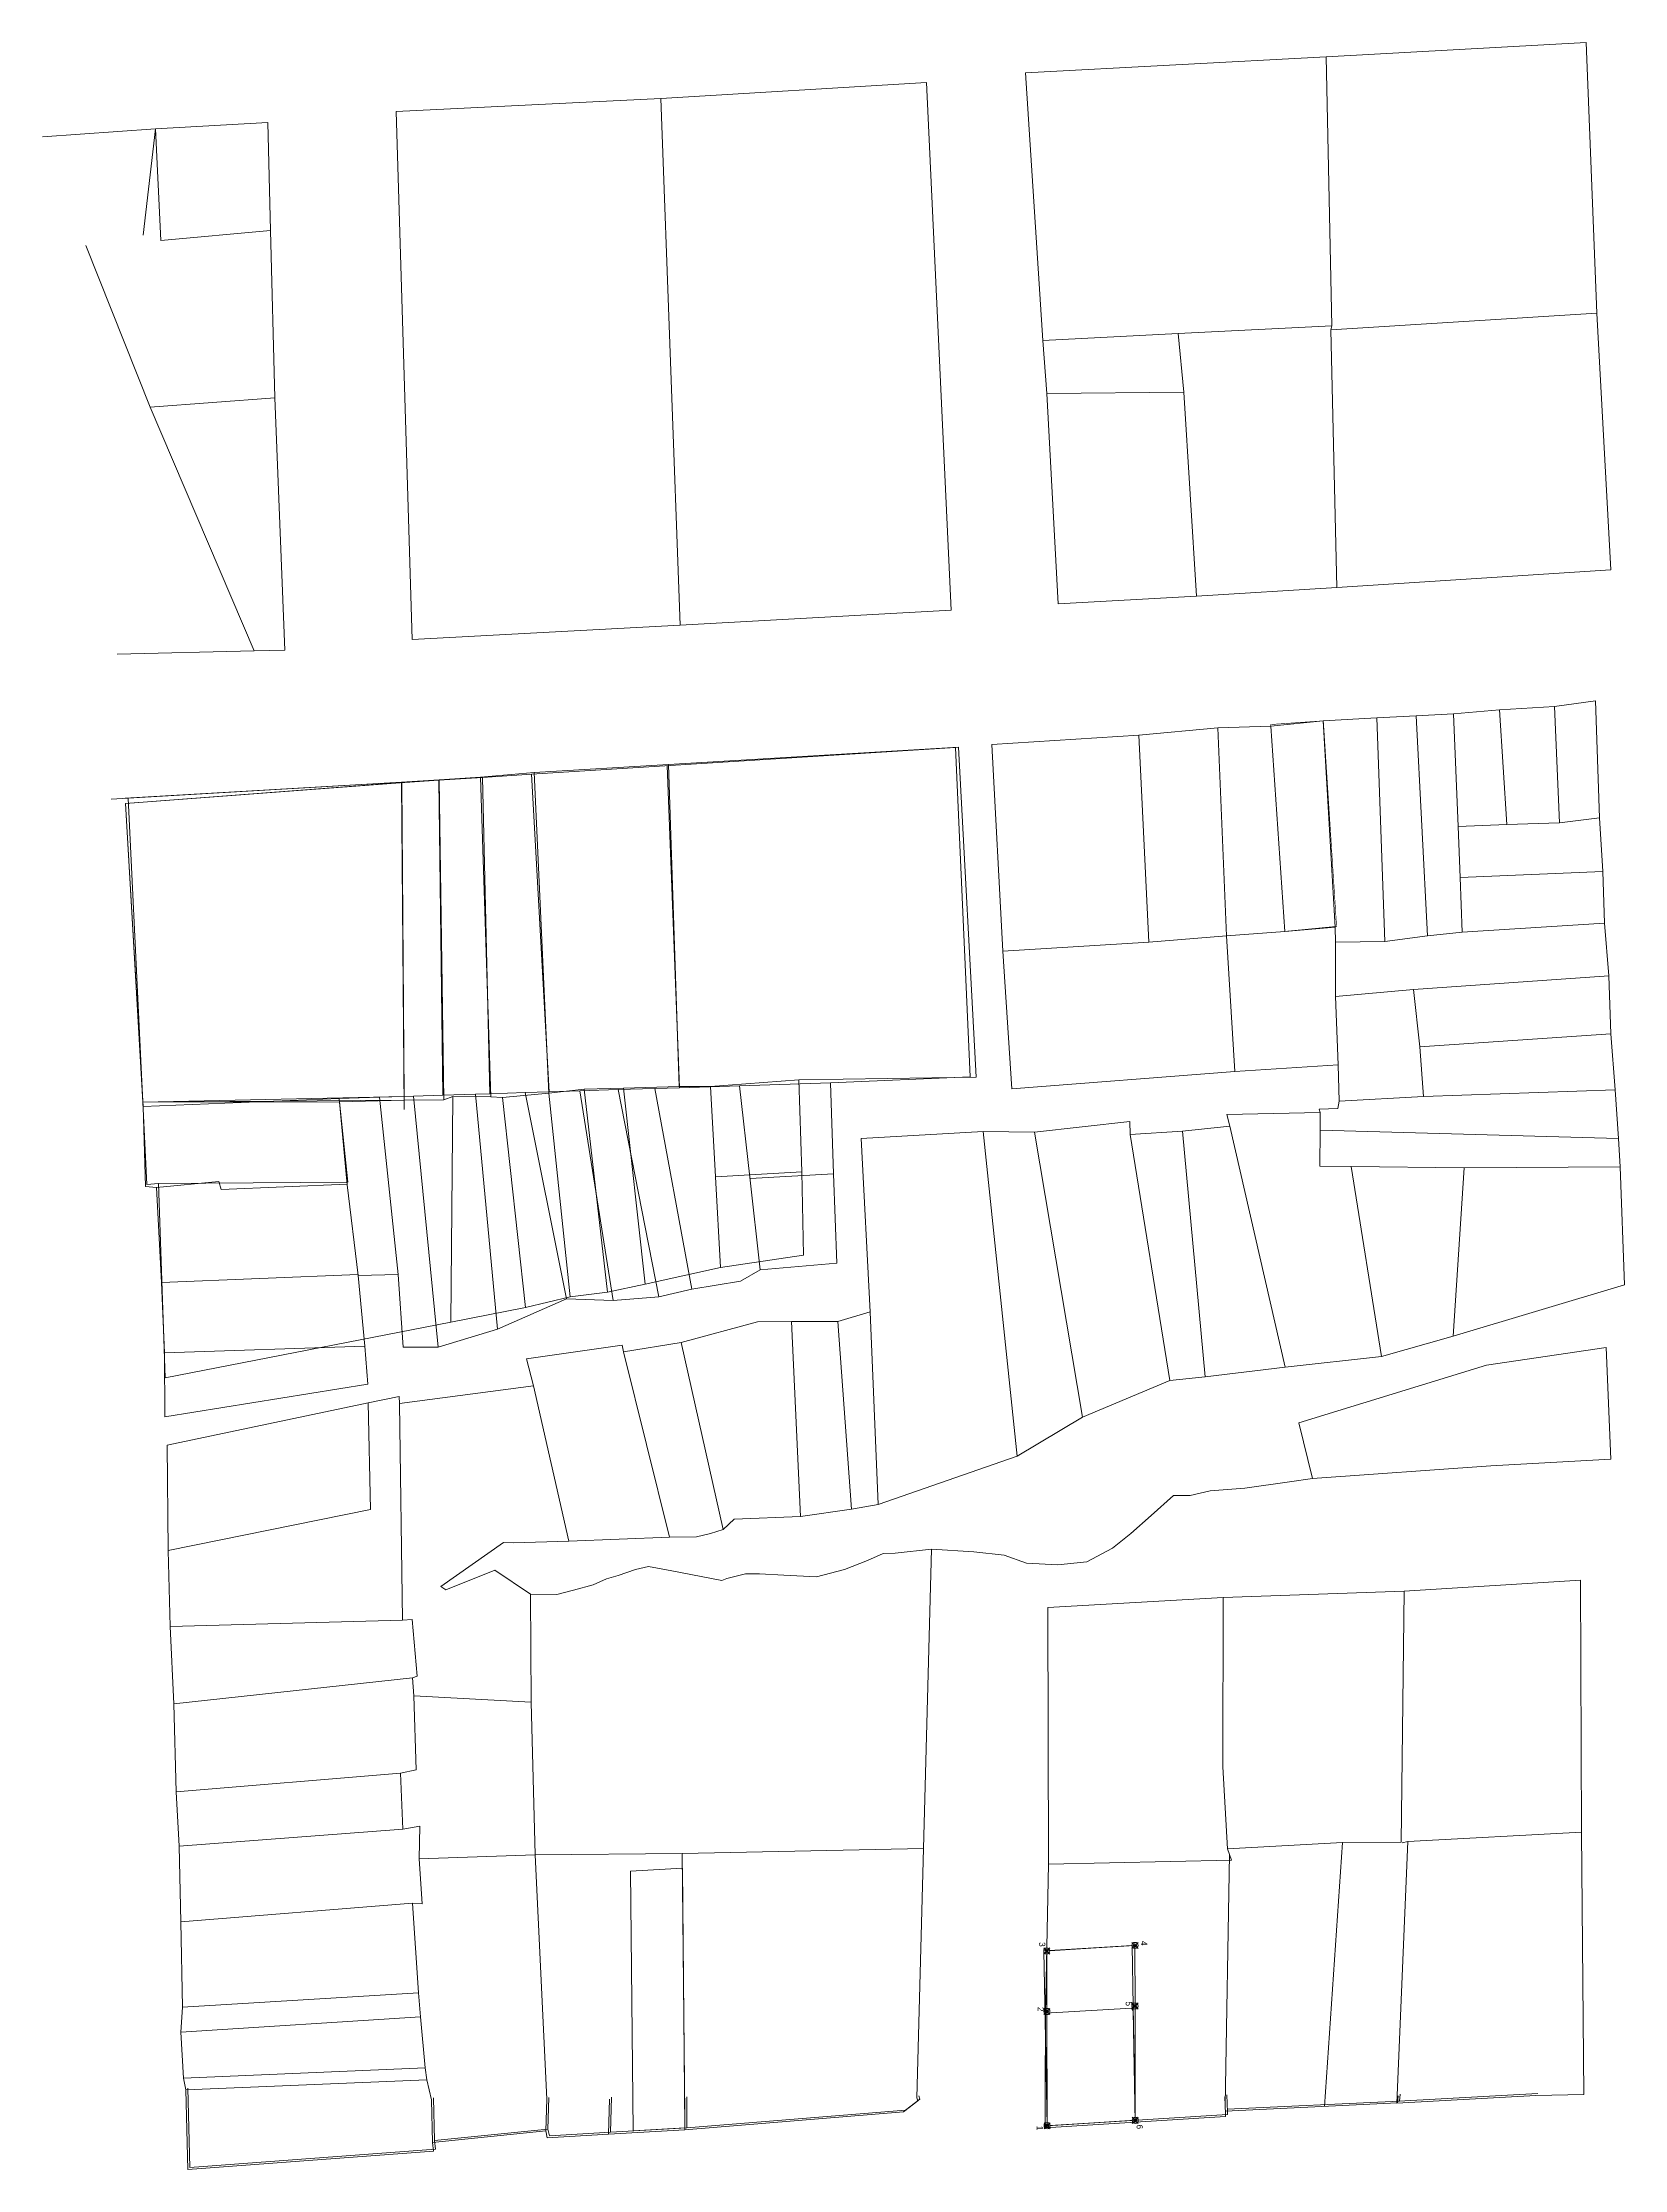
# Model space of a CAD drawing. Header units: millimetres. Extents: x 612967 to 613661, y 1319199 to 1319873.
# Drawn here: x 612967 to 613222.7, y 1319502.9 to 1319846.8 of the extents above; entities that cross this region are included whole.
import ezdxf
from ezdxf.enums import TextEntityAlignment as Align

# ---------------------------------------------------------------- set-up
doc = ezdxf.new("R2010")
doc.units = ezdxf.units.MM
doc.header["$PDMODE"] = 35
doc.header["$PDSIZE"] = 0.5
doc.styles.get("Standard").update_dxf_attribs({"font": 'TCCM____.TTF'})

msp = doc.modelspace()

# ---------------------------------------------------------------- linework, layer by layer
at = {"color": 1, "lineweight": 0}
for p, q in [((613174.479, 1319844.469), (613175.403, 1319800.967)), ((613174.479, 1319844.469), (613175.403, 1319800.967)), ((613066.956, 1319837.736), (613070.075, 1319752.564)), ((612966.96, 1319831.516), (612985.22, 1319832.851)), ((612966.96, 1319831.516), (612985.22, 1319832.851)), ((612985.22, 1319832.851), (612983.239, 1319815.652)), ((612985.22, 1319832.851), (612983.239, 1319815.652)), ((612986.088, 1319814.789), (612985.22, 1319832.851)), ((612986.088, 1319814.789), (612985.22, 1319832.851)), ((613003.839, 1319816.377), (612986.088, 1319814.789)), ((613003.839, 1319816.377), (612986.088, 1319814.789)), ((613004.505, 1319789.36), (613003.839, 1319816.377)), ((613004.505, 1319789.36), (613003.839, 1319816.377)), ((612973.983, 1319813.967), (612984.364, 1319787.821)), ((612973.983, 1319813.967), (612984.364, 1319787.821)), ((613175.251, 1319800.356), (613218.28, 1319803.029)), ((613175.251, 1319800.356), (613218.28, 1319803.029)), ((613128.711, 1319798.597), (613150.582, 1319799.73)), ((613128.711, 1319798.597), (613150.582, 1319799.73)), ((613129.323, 1319790.049), (613128.711, 1319798.597)), ((613129.323, 1319790.049), (613128.711, 1319798.597)), ((613175.403, 1319800.967), (613150.582, 1319799.73)), ((613175.403, 1319800.967), (613150.582, 1319799.73)), ((613150.582, 1319799.73), (613151.499, 1319790.267)), ((613150.582, 1319799.73), (613151.499, 1319790.267)), ((613175.251, 1319800.356), (613175.403, 1319800.967)), ((613175.251, 1319800.356), (613175.403, 1319800.967)), ((613176.225, 1319758.685), (613175.251, 1319800.356)), ((613176.225, 1319758.685), (613175.251, 1319800.356)), ((612984.364, 1319787.821), (613004.505, 1319789.36)), ((612984.364, 1319787.821), (613004.505, 1319789.36)), ((612984.364, 1319787.821), (613001.156, 1319748.45)), ((612984.364, 1319787.821), (613001.156, 1319748.45)), ((613151.499, 1319790.267), (613129.323, 1319790.049)), ((613151.499, 1319790.267), (613129.323, 1319790.049)), ((613151.499, 1319790.267), (613153.54, 1319757.246)), ((613151.499, 1319790.267), (613153.54, 1319757.246)), ((613153.54, 1319757.246), (613176.225, 1319758.685)), ((613153.54, 1319757.246), (613176.225, 1319758.685)), ((613001.156, 1319748.45), (612979.022, 1319747.876)), ((613001.156, 1319748.45), (612979.022, 1319747.876)), ((613202.525, 1319738.909), (613211.426, 1319739.424)), ((613202.525, 1319738.909), (613211.426, 1319739.424)), ((613211.426, 1319739.424), (613212.244, 1319720.598)), ((613211.426, 1319739.424), (613212.244, 1319720.598)), ((613157.003, 1319735.98), (613144.237, 1319734.802)), ((613157.003, 1319735.98), (613144.237, 1319734.802)), ((613157.003, 1319735.98), (613165.548, 1319736.24)), ((613157.003, 1319735.98), (613165.548, 1319736.24)), ((613158.383, 1319702.349), (613157.003, 1319735.98)), ((613158.383, 1319702.349), (613157.003, 1319735.98)), ((613165.548, 1319736.24), (613174.042, 1319737.11)), ((613165.548, 1319736.24), (613174.042, 1319737.11)), ((613167.844, 1319703.067), (613165.548, 1319736.24)), ((613167.844, 1319703.067), (613165.548, 1319736.24)), ((613182.689, 1319737.574), (613174.042, 1319737.11)), ((613182.689, 1319737.574), (613174.042, 1319737.11)), ((613174.042, 1319737.11), (613175.982, 1319703.734)), ((613174.042, 1319737.11), (613175.982, 1319703.734)), ((613182.689, 1319737.574), (613189.047, 1319737.934)), ((613182.689, 1319737.574), (613189.047, 1319737.934)), ((613184.018, 1319701.449), (613182.689, 1319737.574)), ((613184.018, 1319701.449), (613182.689, 1319737.574)), ((613189.047, 1319737.934), (613195.099, 1319738.243)), ((613189.047, 1319737.934), (613195.099, 1319738.243)), ((613189.047, 1319737.934), (613190.885, 1319702.37)), ((613189.047, 1319737.934), (613190.885, 1319702.37)), ((613202.525, 1319738.909), (613195.099, 1319738.243)), ((613202.525, 1319738.909), (613195.099, 1319738.243)), ((613195.099, 1319738.243), (613195.866, 1319720.028)), ((613195.099, 1319738.243), (613195.866, 1319720.028)), ((613203.699, 1319720.339), (613202.525, 1319738.909)), ((613203.699, 1319720.339), (613202.525, 1319738.909)), ((613144.237, 1319734.802), (613145.82, 1319701.324)), ((613144.237, 1319734.802), (613145.82, 1319701.324)), ((613046.009, 1319728.468), (613067.572, 1319729.852)), ((613046.428, 1319728.787), (613068.147, 1319730.073)), ((613067.942, 1319729.875), (613069.929, 1319677.799)), ((613069.886, 1319677.972), (613068.147, 1319730.073)), ((613024.766, 1319727.108), (613031.011, 1319727.507)), ((613031.068, 1319727.557), (613025.015, 1319727.197)), ((613025.015, 1319727.197), (613025.432, 1319675.757)), ((613025.436, 1319676.392), (613025.036, 1319727.123)), ((613031.011, 1319727.507), (613038.081, 1319727.96)), ((613031.011, 1319727.507), (613031.688, 1319676.59)), ((613037.782, 1319728.019), (613031.068, 1319727.557)), ((613031.068, 1319727.557), (613031.841, 1319675.862)), ((613037.782, 1319728.019), (613046.428, 1319728.787)), ((613039.419, 1319676.325), (613037.782, 1319728.019)), ((613038.081, 1319727.96), (613046.009, 1319728.468)), ((613038.081, 1319727.96), (613039.267, 1319676.83)), ((613046.009, 1319728.468), (613048.887, 1319677.134)), ((613046.428, 1319728.787), (613048.829, 1319676.942)), ((613195.866, 1319720.028), (613203.699, 1319720.339)), ((613195.866, 1319720.028), (613203.699, 1319720.339)), ((613195.866, 1319720.028), (613196.173, 1319711.786)), ((613195.866, 1319720.028), (613196.173, 1319711.786)), ((613212.244, 1319720.598), (613203.699, 1319720.339)), ((613212.244, 1319720.598), (613203.699, 1319720.339)), ((613212.244, 1319720.598), (613218.703, 1319721.417)), ((613212.244, 1319720.598), (613218.703, 1319721.417)), ((613219.213, 1319712.767), (613218.703, 1319721.417)), ((613219.213, 1319712.767), (613218.703, 1319721.417)), ((613196.173, 1319711.786), (613219.213, 1319712.767)), ((613196.173, 1319711.786), (613219.213, 1319712.767)), ((613219.213, 1319712.767), (613219.52, 1319704.423)), ((613219.213, 1319712.767), (613219.52, 1319704.423)), ((613196.48, 1319702.933), (613196.173, 1319711.786)), ((613196.48, 1319702.933), (613196.173, 1319711.786)), ((613145.82, 1319701.324), (613158.383, 1319702.349)), ((613145.82, 1319701.324), (613158.383, 1319702.349)), ((613158.383, 1319702.349), (613167.844, 1319703.067)), ((613158.383, 1319702.349), (613167.844, 1319703.067)), ((613159.761, 1319680.42), (613158.383, 1319702.349)), ((613159.761, 1319680.42), (613158.383, 1319702.349)), ((613175.982, 1319703.734), (613167.844, 1319703.067)), ((613175.982, 1319703.734), (613167.844, 1319703.067)), ((613175.982, 1319703.734), (613176.033, 1319701.343)), ((613175.982, 1319703.734), (613176.033, 1319701.343)), ((613190.885, 1319702.37), (613184.018, 1319701.449)), ((613190.885, 1319702.37), (613184.018, 1319701.449)), ((613196.48, 1319702.933), (613190.885, 1319702.37)), ((613196.48, 1319702.933), (613190.885, 1319702.37)), ((613219.52, 1319704.423), (613196.48, 1319702.933)), ((613219.52, 1319704.423), (613196.48, 1319702.933)), ((613219.52, 1319704.423), (613220.234, 1319695.875)), ((613219.52, 1319704.423), (613220.234, 1319695.875)), ((613145.82, 1319701.324), (613122.22, 1319699.884)), ((613145.82, 1319701.324), (613122.22, 1319699.884)), ((613122.22, 1319699.884), (613123.699, 1319677.599)), ((613122.22, 1319699.884), (613123.699, 1319677.599)), ((613176.033, 1319701.343), (613184.018, 1319701.449)), ((613176.033, 1319701.343), (613184.018, 1319701.449)), ((613176.035, 1319692.54), (613176.033, 1319701.343)), ((613176.035, 1319692.54), (613176.033, 1319701.343)), ((613220.234, 1319695.875), (613188.648, 1319693.668)), ((613220.234, 1319695.875), (613188.648, 1319693.668)), ((613220.234, 1319695.875), (613220.541, 1319686.514)), ((613220.234, 1319695.875), (613220.541, 1319686.514)), ((613188.648, 1319693.668), (613176.035, 1319692.54)), ((613188.648, 1319693.668), (613176.035, 1319692.54)), ((613176.035, 1319692.54), (613176.444, 1319681.499)), ((613176.035, 1319692.54), (613176.444, 1319681.499)), ((613188.648, 1319693.668), (613189.667, 1319684.408)), ((613188.648, 1319693.668), (613189.667, 1319684.408)), ((613189.667, 1319684.408), (613220.541, 1319686.514)), ((613189.667, 1319684.408), (613220.541, 1319686.514)), ((613190.229, 1319676.369), (613189.667, 1319684.408)), ((613190.229, 1319676.369), (613189.667, 1319684.408)), ((613220.541, 1319686.514), (613221.255, 1319677.457)), ((613220.541, 1319686.514), (613221.255, 1319677.457)), ((613176.444, 1319681.499), (613159.761, 1319680.42)), ((613176.444, 1319681.499), (613159.761, 1319680.42)), ((613176.597, 1319675.648), (613176.444, 1319681.499)), ((613176.597, 1319675.648), (613176.444, 1319681.499)), ((613048.829, 1319676.942), (613054.526, 1319677.556)), ((613053.813, 1319677.29), (613060.018, 1319677.486)), ((613054.526, 1319677.556), (613060.883, 1319677.712)), ((613058.296, 1319644.74), (613054.526, 1319677.556)), ((613060.018, 1319677.486), (613065.976, 1319677.674)), ((613066.614, 1319643.977), (613060.018, 1319677.486)), ((613060.883, 1319677.712), (613069.886, 1319677.972)), ((613064.399, 1319646.016), (613060.883, 1319677.712)), ((613065.976, 1319677.674), (613069.929, 1319677.799)), ((613071.952, 1319645.204), (613065.976, 1319677.674)), ((613074.972, 1319677.976), (613069.886, 1319677.972)), ((613069.929, 1319677.799), (613079.65, 1319678.107)), ((613074.972, 1319677.976), (613089.265, 1319679.053)), ((613075.789, 1319663.373), (613074.972, 1319677.976)), ((613079.65, 1319678.107), (613094.35, 1319678.57)), ((613081.345, 1319663.336), (613079.65, 1319678.107)), ((613089.265, 1319679.053), (613089.725, 1319664.196)), ((613094.868, 1319663.859), (613094.35, 1319678.57)), ((613123.699, 1319677.599), (613159.761, 1319680.42)), ((613123.699, 1319677.599), (613159.761, 1319680.42)), ((612983.165, 1319675.476), (613014.954, 1319675.496)), ((612983.829, 1319662.145), (612983.165, 1319675.476)), ((612983.214, 1319674.786), (613014.914, 1319676.06)), ((612983.214, 1319674.786), (612983.63, 1319661.806)), ((613014.914, 1319676.06), (613021.417, 1319676.265)), ((613016.219, 1319662.096), (613014.914, 1319676.06)), ((613025.432, 1319675.757), (613014.954, 1319675.496)), ((613014.954, 1319675.496), (613016.33, 1319662.522)), ((613021.417, 1319676.265), (613025.436, 1319676.392)), ((613021.417, 1319676.265), (613024.465, 1319647.597)), ((613025.432, 1319675.757), (613031.841, 1319675.862)), ((613025.436, 1319676.392), (613026.964, 1319676.441)), ((613026.964, 1319676.441), (613031.688, 1319676.59)), ((613030.93, 1319635.845), (613026.964, 1319676.441)), ((613031.688, 1319676.59), (613036.944, 1319676.756)), ((613031.841, 1319675.862), (613033.316, 1319676.372)), ((613032.967, 1319639.89), (613033.316, 1319676.372)), ((613033.316, 1319676.372), (613039.419, 1319676.325)), ((613036.944, 1319676.756), (613039.267, 1319676.83)), ((613040.536, 1319638.757), (613036.944, 1319676.756)), ((613039.267, 1319676.83), (613045.019, 1319677.012)), ((613041.352, 1319676.225), (613039.419, 1319676.325)), ((613041.352, 1319676.225), (613048.829, 1319676.942)), ((613045.072, 1319642.239), (613041.352, 1319676.225)), ((613045.019, 1319677.012), (613048.887, 1319677.134)), ((613051.667, 1319643.656), (613045.019, 1319677.012)), ((613052.294, 1319643.973), (613048.829, 1319676.942)), ((613048.887, 1319677.134), (613053.813, 1319677.29)), ((613059.243, 1319643.409), (613053.813, 1319677.29)), ((613176.394, 1319674.427), (613173.393, 1319674.323)), ((613176.394, 1319674.427), (613173.393, 1319674.323)), ((613173.393, 1319674.323), (613173.546, 1319673.815)), ((613173.393, 1319674.323), (613173.546, 1319673.815)), ((613176.597, 1319675.648), (613176.394, 1319674.427)), ((613176.597, 1319675.648), (613176.394, 1319674.427)), ((613190.229, 1319676.369), (613176.597, 1319675.648)), ((613190.229, 1319676.369), (613176.597, 1319675.648)), ((613221.255, 1319677.457), (613190.229, 1319676.369)), ((613221.255, 1319677.457), (613190.229, 1319676.369)), ((613221.765, 1319669.571), (613221.255, 1319677.457)), ((613221.765, 1319669.571), (613221.255, 1319677.457)), ((613099.338, 1319669.596), (613119.072, 1319670.728)), ((613099.338, 1319669.596), (613119.072, 1319670.728)), ((613119.072, 1319670.728), (613124.525, 1319618.222)), ((613119.072, 1319670.728), (613127.363, 1319670.631)), ((613119.072, 1319670.728), (613127.363, 1319670.631)), ((613119.072, 1319670.728), (613124.525, 1319618.222)), ((613127.363, 1319670.631), (613142.774, 1319672.32)), ((613127.363, 1319670.631), (613142.774, 1319672.32)), ((613127.363, 1319670.631), (613135.103, 1319624.538)), ((613127.363, 1319670.631), (613135.103, 1319624.538)), ((613142.774, 1319672.32), (613142.825, 1319670.234)), ((613142.774, 1319672.32), (613142.825, 1319670.234)), ((613142.825, 1319670.234), (613151.269, 1319670.748)), ((613142.825, 1319670.234), (613151.269, 1319670.748)), ((613158.949, 1319671.567), (613151.269, 1319670.748)), ((613158.949, 1319671.567), (613151.269, 1319670.748)), ((613151.269, 1319670.748), (613154.938, 1319631.063)), ((613151.269, 1319670.748), (613154.938, 1319631.063)), ((613158.44, 1319673.449), (613173.546, 1319673.815)), ((613158.44, 1319673.449), (613173.546, 1319673.815)), ((613158.949, 1319671.567), (613158.44, 1319673.449)), ((613158.949, 1319671.567), (613158.44, 1319673.449)), ((613167.857, 1319632.598), (613158.949, 1319671.567)), ((613167.857, 1319632.598), (613158.949, 1319671.567)), ((613173.547, 1319670.914), (613173.497, 1319665.114)), ((613173.547, 1319670.914), (613173.497, 1319665.114)), ((613173.546, 1319673.815), (613173.547, 1319670.914)), ((613173.546, 1319673.815), (613173.547, 1319670.914)), ((613173.547, 1319670.914), (613221.765, 1319669.571)), ((613173.547, 1319670.914), (613221.765, 1319669.571)), ((613100.767, 1319641.561), (613099.338, 1319669.596)), ((613100.767, 1319641.561), (613099.338, 1319669.596)), ((613149.242, 1319630.449), (613142.825, 1319670.234)), ((613149.242, 1319630.449), (613142.825, 1319670.234)), ((613221.765, 1319669.571), (613222.02, 1319664.992)), ((613221.765, 1319669.571), (613222.02, 1319664.992)), ((613089.725, 1319664.196), (613075.789, 1319663.373)), ((613081.369, 1319663.113), (613094.868, 1319663.859)), ((613173.497, 1319665.114), (613178.532, 1319665.066)), ((613173.497, 1319665.114), (613178.532, 1319665.066)), ((613183.472, 1319634.338), (613178.532, 1319665.066)), ((613178.532, 1319665.066), (613196.843, 1319664.823)), ((613178.532, 1319665.066), (613196.843, 1319664.823)), ((613183.472, 1319634.338), (613178.532, 1319665.066)), ((613196.843, 1319664.823), (613195.017, 1319637.652)), ((613196.843, 1319664.823), (613195.017, 1319637.652)), ((613222.02, 1319664.992), (613196.843, 1319664.823)), ((613222.02, 1319664.992), (613196.843, 1319664.823)), ((612983.63, 1319661.806), (612985.409, 1319661.656)), ((612985.711, 1319662.299), (612983.829, 1319662.145)), ((612985.409, 1319661.656), (612995.475, 1319662.633)), ((612985.409, 1319661.656), (612986.183, 1319646.284)), ((613016.33, 1319662.522), (612985.711, 1319662.299)), ((612995.475, 1319662.633), (612995.832, 1319661.361)), ((612995.832, 1319661.361), (613016.21, 1319662.192)), ((613018.008, 1319647.437), (613016.219, 1319662.096)), ((613075.789, 1319663.373), (613076.555, 1319648.72)), ((613082.982, 1319648.372), (613081.345, 1319663.336)), ((612986.183, 1319646.281), (613017.99, 1319647.588)), ((613018.008, 1319647.437), (613024.465, 1319647.597)), ((613019.083, 1319636.036), (613018.008, 1319647.437)), ((613024.465, 1319647.597), (613025.286, 1319635.839)), ((613076.555, 1319648.72), (613064.399, 1319646.016)), ((613071.952, 1319645.204), (613079.831, 1319646.536)), ((613079.831, 1319646.536), (613082.982, 1319648.372)), ((612986.183, 1319646.284), (612986.699, 1319634.933)), ((613040.536, 1319638.757), (613051.667, 1319643.656)), ((613052.294, 1319643.973), (613045.072, 1319642.239)), ((613051.667, 1319643.656), (613059.243, 1319643.409)), ((613058.296, 1319644.74), (613052.294, 1319643.973)), ((613064.399, 1319646.016), (613058.296, 1319644.74)), ((613059.243, 1319643.409), (613066.614, 1319643.977)), ((613066.614, 1319643.977), (613071.952, 1319645.204)), ((613045.072, 1319642.239), (613032.967, 1319639.89)), ((613070.199, 1319636.607), (613082.558, 1319639.922)), ((613070.199, 1319636.607), (613082.558, 1319639.922)), ((613082.558, 1319639.922), (613088.052, 1319639.976)), ((613082.558, 1319639.922), (613088.052, 1319639.976)), ((613088.052, 1319639.976), (613095.529, 1319639.981)), ((613088.052, 1319639.976), (613095.529, 1319639.981)), ((613088.052, 1319639.976), (613089.533, 1319608.482)), ((613088.052, 1319639.976), (613089.533, 1319608.482)), ((613095.529, 1319639.981), (613100.767, 1319641.561)), ((613095.529, 1319639.981), (613100.767, 1319641.561)), ((613095.529, 1319639.981), (613097.772, 1319609.657)), ((613095.529, 1319639.981), (613097.772, 1319609.657)), ((613100.767, 1319641.561), (613102.045, 1319610.423)), ((613100.767, 1319641.561), (613102.045, 1319610.423)), ((613030.93, 1319635.845), (613040.536, 1319638.757)), ((613060.892, 1319635.074), (613070.199, 1319636.607)), ((613060.892, 1319635.074), (613070.199, 1319636.607)), ((613070.199, 1319636.607), (613077.021, 1319606.388)), ((613070.199, 1319636.607), (613077.021, 1319606.388)), ((613195.017, 1319637.652), (613183.472, 1319634.338)), ((613195.017, 1319637.652), (613183.472, 1319634.338)), ((612986.699, 1319634.933), (613019.083, 1319636.036)), ((613025.286, 1319635.839), (613030.93, 1319635.845)), ((613045.226, 1319633.945), (613060.688, 1319636.194)), ((613045.226, 1319633.945), (613060.688, 1319636.194)), ((613046.346, 1319629.621), (613045.226, 1319633.945)), ((613046.346, 1319629.621), (613045.226, 1319633.945)), ((613060.688, 1319636.194), (613060.892, 1319635.074)), ((613060.688, 1319636.194), (613060.892, 1319635.074)), ((613068.324, 1319605.11), (613060.892, 1319635.074)), ((613068.324, 1319605.11), (613060.892, 1319635.074)), ((613183.472, 1319634.338), (613167.857, 1319632.598)), ((613183.472, 1319634.338), (613167.857, 1319632.598)), ((613024.679, 1319626.758), (613046.346, 1319629.621)), ((613024.679, 1319626.758), (613046.346, 1319629.621)), ((613046.346, 1319629.621), (613052.048, 1319604.49)), ((613046.346, 1319629.621), (613052.048, 1319604.49)), ((613149.242, 1319630.449), (613135.103, 1319624.538)), ((613149.242, 1319630.449), (613135.103, 1319624.538)), ((613154.938, 1319631.063), (613149.242, 1319630.449)), ((613154.938, 1319631.063), (613149.242, 1319630.449)), ((613154.938, 1319631.063), (613167.857, 1319632.598)), ((613154.938, 1319631.063), (613167.857, 1319632.598)), ((612987.092, 1319620.018), (613019.593, 1319626.857)), ((613019.593, 1319626.857), (613024.628, 1319627.877)), ((613019.593, 1319626.857), (613024.628, 1319627.877)), ((613020.003, 1319609.608), (613019.593, 1319626.857)), ((613020.003, 1319609.608), (613019.593, 1319626.857)), ((613024.628, 1319627.877), (613024.679, 1319626.758)), ((613024.628, 1319627.877), (613024.679, 1319626.758)), ((613025.143, 1319591.702), (613024.679, 1319626.758)), ((613025.143, 1319591.702), (613024.679, 1319626.758)), ((613135.103, 1319624.538), (613124.525, 1319618.222)), ((613135.103, 1319624.538), (613124.525, 1319618.222)), ((612987.092, 1319620.018), (612987.248, 1319602.973)), ((613124.525, 1319618.222), (613102.045, 1319610.423)), ((613124.525, 1319618.222), (613102.045, 1319610.423)), ((613152.501, 1319611.88), (613155.756, 1319612.645)), ((613152.501, 1319611.88), (613155.756, 1319612.645)), ((613155.756, 1319612.645), (613161.351, 1319613.056)), ((613155.756, 1319612.645), (613161.351, 1319613.056)), ((613161.351, 1319613.056), (613168.573, 1319614.078)), ((613161.351, 1319613.056), (613168.573, 1319614.078)), ((613168.573, 1319614.078), (613172.286, 1319614.64)), ((613168.573, 1319614.078), (613172.286, 1319614.64)), ((612987.248, 1319602.973), (613020.003, 1319609.608)), ((612987.248, 1319602.973), (613020.003, 1319609.608)), ((613097.772, 1319609.657), (613089.533, 1319608.482)), ((613097.772, 1319609.657), (613089.533, 1319608.482)), ((613102.045, 1319610.423), (613097.772, 1319609.657)), ((613102.045, 1319610.423), (613097.772, 1319609.657)), ((613146.194, 1319608.619), (613149.805, 1319611.878)), ((613146.194, 1319608.619), (613149.805, 1319611.878)), ((613149.805, 1319611.878), (613152.501, 1319611.88)), ((613149.805, 1319611.878), (613152.501, 1319611.88)), ((613074.936, 1319605.725), (613072.698, 1319605.164)), ((613074.936, 1319605.725), (613072.698, 1319605.164)), ((613077.021, 1319606.388), (613074.936, 1319605.725)), ((613077.021, 1319606.388), (613074.936, 1319605.725)), ((613078.801, 1319608.017), (613077.021, 1319606.388)), ((613078.801, 1319608.017), (613077.021, 1319606.388)), ((613089.533, 1319608.482), (613078.801, 1319608.017)), ((613089.533, 1319608.482), (613078.801, 1319608.017)), ((613139.939, 1319603.375), (613142.94, 1319605.717)), ((613139.939, 1319603.375), (613142.94, 1319605.717)), ((613142.94, 1319605.717), (613146.194, 1319608.619)), ((613142.94, 1319605.717), (613146.194, 1319608.619)), ((612987.248, 1319602.973), (612987.607, 1319590.711)), ((612987.248, 1319602.973), (612987.607, 1319590.711)), ((613041.468, 1319604.279), (613031.348, 1319597.15)), ((613041.468, 1319604.279), (613031.348, 1319597.15)), ((613043.096, 1319604.23), (613041.468, 1319604.279)), ((613043.096, 1319604.23), (613041.468, 1319604.279)), ((613052.048, 1319604.49), (613043.096, 1319604.23)), ((613052.048, 1319604.49), (613043.096, 1319604.23)), ((613068.324, 1319605.11), (613052.048, 1319604.49)), ((613068.324, 1319605.11), (613052.048, 1319604.49)), ((613072.698, 1319605.164), (613068.324, 1319605.11)), ((613072.698, 1319605.164), (613068.324, 1319605.11)), ((613102.86, 1319602.486), (613100.368, 1319601.365)), ((613102.86, 1319602.486), (613100.368, 1319601.365)), ((613104.793, 1319602.538), (613102.86, 1319602.486)), ((613104.793, 1319602.538), (613102.86, 1319602.486)), ((613110.693, 1319603.204), (613104.793, 1319602.538)), ((613110.693, 1319603.204), (613104.793, 1319602.538)), ((613109.38, 1319554.764), (613110.693, 1319603.204)), ((613109.38, 1319554.764), (613110.693, 1319603.204)), ((613110.693, 1319603.204), (613117.56, 1319602.75)), ((613110.693, 1319603.204), (613117.56, 1319602.75)), ((613117.56, 1319602.75), (613122.443, 1319602.193)), ((613117.56, 1319602.75), (613122.443, 1319602.193)), ((613122.443, 1319602.193), (613126.054, 1319600.924)), ((613122.443, 1319602.193), (613126.054, 1319600.924)), ((613135.82, 1319601.133), (613139.939, 1319603.375)), ((613135.82, 1319601.133), (613139.939, 1319603.375)), ((613032.162, 1319596.591), (613040.096, 1319599.801)), ((613032.162, 1319596.591), (613040.096, 1319599.801)), ((613040.096, 1319599.801), (613045.844, 1319595.938)), ((613040.096, 1319599.801), (613045.844, 1319595.938)), ((613058.152, 1319598.388), (613056.016, 1319597.42)), ((613058.152, 1319598.388), (613056.016, 1319597.42)), ((613060.034, 1319598.949), (613058.152, 1319598.388)), ((613060.034, 1319598.949), (613058.152, 1319598.388)), ((613062.831, 1319599.917), (613060.034, 1319598.949)), ((613062.831, 1319599.917), (613060.034, 1319598.949)), ((613064.917, 1319600.376), (613062.831, 1319599.917)), ((613064.917, 1319600.376), (613062.831, 1319599.917)), ((613068.732, 1319599.666), (613064.917, 1319600.376)), ((613068.732, 1319599.666), (613064.917, 1319600.376)), ((613076.768, 1319598.145), (613068.732, 1319599.666)), ((613076.768, 1319598.145), (613068.732, 1319599.666)), ((613077.582, 1319598.451), (613076.768, 1319598.145)), ((613077.582, 1319598.451), (613076.768, 1319598.145)), ((613080.634, 1319599.216), (613077.582, 1319598.451)), ((613080.634, 1319599.216), (613077.582, 1319598.451)), ((613082.872, 1319599.217), (613080.634, 1319599.216)), ((613082.872, 1319599.217), (613080.634, 1319599.216)), ((613086.839, 1319598.966), (613082.872, 1319599.217)), ((613086.839, 1319598.966), (613082.872, 1319599.217)), ((613092.078, 1319598.714), (613086.839, 1319598.966)), ((613092.078, 1319598.714), (613086.839, 1319598.966)), ((613096.605, 1319599.888), (613092.078, 1319598.714)), ((613096.605, 1319599.888), (613092.078, 1319598.714)), ((613100.368, 1319601.365), (613096.605, 1319599.888)), ((613100.368, 1319601.365), (613096.605, 1319599.888)), ((613126.054, 1319600.924), (613131.14, 1319600.673)), ((613126.054, 1319600.924), (613131.14, 1319600.673)), ((613131.14, 1319600.673), (613135.82, 1319601.133)), ((613131.14, 1319600.673), (613135.82, 1319601.133)), ((613031.348, 1319597.15), (613032.162, 1319596.591)), ((613031.348, 1319597.15), (613032.162, 1319596.591)), ((613045.844, 1319595.938), (613045.949, 1319578.435)), ((613050.116, 1319595.839), (613045.844, 1319595.938)), ((613050.116, 1319595.839), (613045.844, 1319595.938)), ((613045.844, 1319595.938), (613045.949, 1319578.435)), ((613052.812, 1319596.553), (613050.116, 1319595.839)), ((613052.812, 1319596.553), (613050.116, 1319595.839)), ((613056.016, 1319597.42), (613052.812, 1319596.553)), ((613056.016, 1319597.42), (613052.812, 1319596.553)), ((613157.845, 1319595.347), (613157.799, 1319567.973)), ((613157.845, 1319595.347), (613157.799, 1319567.973)), ((613187.091, 1319596.383), (613157.845, 1319595.347)), ((613187.091, 1319596.383), (613157.845, 1319595.347)), ((613186.641, 1319555.831), (613187.091, 1319596.383)), ((613186.641, 1319555.831), (613187.091, 1319596.383)), ((612987.607, 1319590.711), (613025.143, 1319591.702)), ((612987.607, 1319590.711), (613025.143, 1319591.702)), ((613026.72, 1319591.804), (613025.143, 1319591.702)), ((613026.72, 1319591.804), (613025.143, 1319591.702)), ((613027.536, 1319582.646), (613026.72, 1319591.804)), ((613027.536, 1319582.646), (613026.72, 1319591.804)), ((612987.607, 1319590.711), (612988.169, 1319578.195)), ((612987.607, 1319590.711), (612988.169, 1319578.195)), ((612988.169, 1319578.195), (613026.773, 1319582.391)), ((612988.169, 1319578.195), (613026.773, 1319582.391)), ((613026.773, 1319582.391), (613027.536, 1319582.646)), ((613026.773, 1319582.391), (613027.536, 1319582.646)), ((613026.773, 1319582.391), (613026.977, 1319579.491)), ((613026.773, 1319582.391), (613026.977, 1319579.491)), ((612988.578, 1319563.949), (612988.169, 1319578.195)), ((612988.578, 1319563.949), (612988.169, 1319578.195)), ((613027.386, 1319567.535), (613026.977, 1319579.491)), ((613026.977, 1319579.491), (613045.949, 1319578.435)), ((613026.977, 1319579.491), (613045.949, 1319578.435)), ((613027.386, 1319567.535), (613026.977, 1319579.491)), ((613045.949, 1319578.435), (613046.615, 1319553.758)), ((613045.949, 1319578.435), (613046.615, 1319553.758)), ((613024.843, 1319566.973), (613027.386, 1319567.535)), ((613024.843, 1319566.973), (613027.386, 1319567.535)), ((613157.799, 1319567.973), (613158.565, 1319554.745)), ((613157.799, 1319567.973), (613158.565, 1319554.745)), ((613024.843, 1319566.973), (612988.578, 1319563.949)), ((613024.843, 1319566.973), (612988.578, 1319563.949)), ((613025.201, 1319557.917), (613024.843, 1319566.973)), ((613025.201, 1319557.917), (613024.843, 1319566.973)), ((612988.578, 1319563.949), (612989.038, 1319555.147)), ((612988.578, 1319563.949), (612989.038, 1319555.147)), ((612989.038, 1319555.147), (613025.201, 1319557.917)), ((612989.038, 1319555.147), (613025.201, 1319557.917)), ((613027.947, 1319558.377), (613025.201, 1319557.917)), ((613027.947, 1319558.377), (613025.201, 1319557.917)), ((613027.847, 1319553.136), (613027.947, 1319558.377)), ((613027.847, 1319553.136), (613027.947, 1319558.377)), ((613187.709, 1319555.933), (613215.785, 1319557.426)), ((613187.709, 1319555.933), (613215.785, 1319557.426)), ((613216.149, 1319515.043), (613215.785, 1319557.426)), ((613216.149, 1319515.043), (613215.785, 1319557.426)), ((612989.038, 1319555.147), (612989.345, 1319542.935)), ((612989.038, 1319555.147), (612989.345, 1319542.935)), ((613046.615, 1319553.758), (613027.847, 1319553.136)), ((613046.615, 1319553.758), (613027.847, 1319553.136)), ((613070.368, 1319553.977), (613046.615, 1319553.758)), ((613070.368, 1319553.977), (613046.615, 1319553.758)), ((613046.615, 1319553.758), (613048.476, 1319514.238)), ((613046.615, 1319553.758), (613048.476, 1319514.238)), ((613109.38, 1319554.764), (613070.368, 1319553.977)), ((613109.38, 1319554.764), (613070.368, 1319553.977)), ((613070.368, 1319553.977), (613070.817, 1319511.821)), ((613070.368, 1319553.977), (613070.817, 1319511.821)), ((613108.343, 1319514.471), (613109.38, 1319554.764)), ((613108.343, 1319514.471), (613109.38, 1319554.764)), ((613158.895, 1319553.829), (613158.159, 1319513.271)), ((613158.895, 1319553.829), (613158.159, 1319513.271)), ((613158.565, 1319554.745), (613177.129, 1319555.774)), ((613158.565, 1319554.745), (613177.129, 1319555.774)), ((613159.226, 1319552.913), (613158.565, 1319554.745)), ((613159.226, 1319552.913), (613158.565, 1319554.745)), ((613177.129, 1319555.774), (613174.215, 1319513.087)), ((613177.129, 1319555.774), (613174.215, 1319513.087)), ((613177.129, 1319555.774), (613186.641, 1319555.831)), ((613177.129, 1319555.774), (613186.641, 1319555.831)), ((613187.709, 1319555.933), (613185.934, 1319513.638)), ((613187.709, 1319555.933), (613185.934, 1319513.638)), ((613186.793, 1319555.729), (613187.709, 1319555.933)), ((613186.793, 1319555.729), (613187.709, 1319555.933)), ((613027.847, 1319553.136), (613028.357, 1319545.86)), ((613027.847, 1319553.136), (613028.357, 1319545.86)), ((613129.624, 1319552.284), (613129.12, 1319528.166)), ((613129.624, 1319552.284), (613129.12, 1319528.166)), ((613129.624, 1319552.284), (613159.226, 1319552.913)), ((613129.624, 1319552.284), (613159.226, 1319552.913)), ((612989.345, 1319542.935), (613026.78, 1319545.961)), ((612989.345, 1319542.935), (613026.78, 1319545.961)), ((613028.357, 1319545.86), (613026.78, 1319545.961)), ((613026.78, 1319545.961), (613027.749, 1319531.461)), ((613026.78, 1319545.961), (613027.749, 1319531.461)), ((613028.357, 1319545.86), (613026.78, 1319545.961)), ((612989.602, 1319529.147), (612989.345, 1319542.935)), ((612989.602, 1319529.147), (612989.345, 1319542.935)), ((613027.749, 1319531.461), (612989.602, 1319529.147)), ((613027.749, 1319531.461), (612989.602, 1319529.147)), ((613027.749, 1319531.461), (613028.055, 1319527.594)), ((613027.749, 1319531.461), (613028.055, 1319527.594)), ((612989.298, 1319525.076), (612989.602, 1319529.147)), ((612989.298, 1319525.076), (612989.602, 1319529.147)), ((613028.055, 1319527.594), (612989.298, 1319525.076)), ((613028.055, 1319527.594), (612989.298, 1319525.076)), ((613028.055, 1319527.594), (613028.82, 1319519.301)), ((613028.055, 1319527.594), (613028.82, 1319519.301)), ((613129.12, 1319528.166), (613129.062, 1319514.552)), ((613129.12, 1319528.166), (613129.062, 1319514.552)), ((613129.12, 1319528.166), (613143.006, 1319528.989)), ((613129.12, 1319528.166), (613143.006, 1319528.989)), ((613143.006, 1319528.989), (613143.311, 1319528.531)), ((613143.006, 1319528.989), (613143.311, 1319528.531)), ((613143.311, 1319528.531), (613143.635, 1319510.56)), ((613143.311, 1319528.531), (613143.635, 1319510.56)), ((612989.757, 1319517.648), (612989.298, 1319525.076)), ((612989.757, 1319517.648), (612989.298, 1319525.076)), ((613028.82, 1319519.301), (612989.757, 1319517.648)), ((613028.82, 1319519.301), (612989.757, 1319517.648)), ((613028.82, 1319519.301), (613029.074, 1319517.367)), ((613028.82, 1319519.301), (613029.074, 1319517.367)), ((612990.129, 1319515.744), (612989.757, 1319517.648)), ((612990.129, 1319515.744), (612989.757, 1319517.648)), ((613029.074, 1319517.367), (612990.161, 1319515.749)), ((613029.074, 1319517.367), (612990.161, 1319515.749)), ((613029.074, 1319517.367), (613029.842, 1319514.165)), ((613029.074, 1319517.367), (613029.842, 1319514.165)), ((613029.989, 1319507.249), (613029.842, 1319514.165)), ((613030.318, 1319507.554), (613030.171, 1319514.47)), ((613048.321, 1319509.122), (613048.476, 1319514.238)), ((613048.65, 1319509.427), (613048.805, 1319514.543)), ((613058.477, 1319508.61), (613058.63, 1319514.277)), ((613058.806, 1319508.915), (613058.959, 1319514.582)), ((613070.816, 1319509.317), (613070.819, 1319514.325)), ((613071.145, 1319509.622), (613071.148, 1319514.63)), ((613158.208, 1319511.876), (613158.109, 1319514.665)), ((613158.192, 1319512.334), (613186.036, 1319513.643)), ((613158.537, 1319512.181), (613158.438, 1319514.97)), ((613158.521, 1319512.639), (613186.365, 1319513.948)), ((613185.934, 1319513.638), (613208.381, 1319514.861)), ((613186.036, 1319513.643), (613186.138, 1319514.775)), ((613186.263, 1319513.943), (613208.71, 1319515.166)), ((613186.365, 1319513.948), (613186.467, 1319515.08)), ((613208.381, 1319514.861), (613216.149, 1319515.043)), ((613208.381, 1319514.861), (613216.149, 1319515.043)), ((613029.989, 1319507.249), (613048.321, 1319509.122)), ((613030.318, 1319507.554), (613048.65, 1319509.427)), ((613048.321, 1319509.122), (613048.575, 1319508.004)), ((613048.65, 1319509.427), (613048.904, 1319508.309)), ((613058.477, 1319508.61), (613070.816, 1319509.317)), ((613058.806, 1319508.915), (613071.145, 1319509.622)), ((613048.575, 1319508.004), (613058.477, 1319508.61)), ((613048.904, 1319508.309), (613058.806, 1319508.915))]:
    msp.add_line(p, q, dxfattribs=at)
for points in [[(613174.479, 1319844.469), (613216.542, 1319846.785), (613218.28, 1319803.029)], [(613128.711, 1319798.597), (613125.905, 1319841.894), (613174.479, 1319844.469)], [(613066.956, 1319837.736), (613109.884, 1319840.307), (613113.868, 1319754.983), (613070.075, 1319752.564)], [(613070.075, 1319752.564), (613026.74, 1319750.247), (613024.129, 1319835.623), (613066.956, 1319837.736)], [(612985.22, 1319832.851), (613003.378, 1319833.88), (613003.839, 1319816.377)], [(613218.28, 1319803.029), (613220.526, 1319761.512), (613176.225, 1319758.685)], [(613004.505, 1319789.36), (613006.141, 1319748.555), (613001.156, 1319748.45)], [(613129.323, 1319790.049), (613131.161, 1319756.011), (613153.54, 1319757.246)], [(613211.426, 1319739.424), (613218.038, 1319740.344), (613218.703, 1319721.417)], [(613068.147, 1319730.073), (613115.042, 1319732.85), (613117.901, 1319679.478), (613089.265, 1319679.053)], [(613122.22, 1319699.884), (613120.433, 1319733.312), (613144.237, 1319734.802)], [(612983.165, 1319675.476), (612980.816, 1319724.625), (613025.015, 1319727.197)], [(613089.725, 1319664.196), (613089.982, 1319650.713), (613076.555, 1319648.72)], [(613222.02, 1319664.992), (613222.736, 1319645.912), (613195.017, 1319637.652)], [(613032.967, 1319639.89), (612986.785, 1319630.906), (612985.711, 1319662.299)], [(613200.41, 1319632.924), (613170.097, 1319623.593), (613172.286, 1319614.64), (613201.125, 1319616.642)], [(613200.41, 1319632.924), (613219.788, 1319635.785), (613220.554, 1319617.723), (613201.125, 1319616.642)], [(613129.624, 1319552.284), (613129.514, 1319593.752), (613157.845, 1319595.347)], [(613187.091, 1319596.383), (613215.625, 1319598.182), (613215.785, 1319557.426)], [(612990.129, 1319515.744), (612990.431, 1319502.896), (613030.192, 1319505.878), (613029.989, 1319507.249)], [(613070.816, 1319509.317), (613106.159, 1319512.199), (613108.496, 1319513.975), (613108.343, 1319514.471)], [(613129.062, 1319514.552), (613129.061, 1319509.651), (613158.208, 1319511.469), (613158.208, 1319512.13)]]:
    msp.add_lwpolyline(points, dxfattribs=at)
at = {"color": 1, "lineweight": 0, "flags": 128}
for points in [[(613174.479, 1319844.469), (613216.542, 1319846.785), (613218.28, 1319803.029)], [(613128.711, 1319798.597), (613125.905, 1319841.894), (613174.479, 1319844.469)], [(613066.956, 1319837.736), (613109.884, 1319840.307), (613113.868, 1319754.983), (613070.075, 1319752.564)], [(613070.075, 1319752.564), (613026.74, 1319750.247), (613024.129, 1319835.623), (613066.956, 1319837.736)], [(613066.956, 1319837.736), (613070.075, 1319752.564)], [(612985.22, 1319832.851), (613003.378, 1319833.88), (613003.839, 1319816.377)], [(613218.28, 1319803.029), (613220.526, 1319761.512), (613176.225, 1319758.685)], [(613004.505, 1319789.36), (613006.141, 1319748.555), (613001.156, 1319748.45)], [(613129.323, 1319790.049), (613131.161, 1319756.011), (613153.54, 1319757.246)], [(613211.426, 1319739.424), (613218.038, 1319740.344), (613218.703, 1319721.417)], [(613067.572, 1319729.852), (613114.598, 1319732.803), (613116.922, 1319679.561), (613094.35, 1319678.57)], [(613122.22, 1319699.884), (613120.433, 1319733.312), (613144.237, 1319734.802)], [(613025.015, 1319727.197), (612978.05444, 1319724.4643)], [(613025.015, 1319727.197), (612980.33618, 1319724.59708)], [(612983.214, 1319674.786), (612980.385, 1319723.752), (613024.766, 1319727.108)], [(613025.015, 1319727.197), (613025.432, 1319675.757)], [(613025.015, 1319727.197), (613025.44398, 1319674.27874)], [(612983.165, 1319675.476), (613025.432, 1319675.757)], [(613094.868, 1319663.859), (613095.386, 1319649.454), (613082.982, 1319648.372)], [(613222.02, 1319664.992), (613222.736, 1319645.912), (613195.017, 1319637.652)], [(612986.699, 1319634.933), (612986.757, 1319624.6), (613019.545, 1319629.878), (613019.083, 1319636.036)], [(613200.41, 1319632.924), (613170.097, 1319623.593), (613172.286, 1319614.64), (613201.125, 1319616.642)], [(613200.41, 1319632.924), (613219.788, 1319635.785), (613220.554, 1319617.723), (613201.125, 1319616.642)], [(612987.092, 1319620.018), (613019.593, 1319626.857)], [(612987.092, 1319620.018), (612987.248, 1319602.973)], [(613129.624, 1319552.284), (613129.514, 1319593.752), (613157.845, 1319595.347)], [(613187.091, 1319596.383), (613215.625, 1319598.182), (613215.785, 1319557.426)], [(612990.458, 1319516.049), (612990.76, 1319503.201), (613030.521, 1319506.183), (613030.318, 1319507.554)], [(613071.145, 1319509.622), (613106.488, 1319512.504), (613108.825, 1319514.28), (613108.672, 1319514.776)], [(613129.391, 1319514.857), (613129.39, 1319509.956), (613158.537, 1319511.774), (613158.537, 1319512.435)]]:
    msp.add_lwpolyline(points, dxfattribs=at)
at = {"color": 1, "lineweight": 0, "ltscale": 0.5, "const_width": 0.1, "flags": 128}
msp.add_lwpolyline([(613174.05921, 1319737.1112), (613165.52988, 1319736.51705), (613167.844, 1319703.067), (613176.18457, 1319703.879)], close=True, dxfattribs=at)
for points in [[(613165.52988, 1319736.51705), (613174.05921, 1319737.1112)], [(613165.52988, 1319736.51705), (613167.844, 1319703.067)]]:
    msp.add_lwpolyline(points, dxfattribs=at)
at = {"color": 1, "lineweight": 0, "flags": 128}
msp.add_lwpolyline([(612980.38484, 1319723.75199), (613025.036, 1319727.123), (613025.41166, 1319676.39122), (612983.165, 1319675.476)], close=True, dxfattribs=at)
at = {"color": 1, "lineweight": 0, "ltscale": 0.5, "flags": 128}
for points in [[(613070.81617, 1319509.60316), (613062.42993, 1319509.12264), (613062.04271, 1319551.12086), (613070.42895, 1319551.60137)], [(613129.39, 1319509.956), (613129.3513, 1319528.436), (613129.3308, 1319538.2259), (613143.5831, 1319539.1142), (613143.5993, 1319529.3242), (613143.6299, 1319510.8442)]]:
    msp.add_lwpolyline(points, close=True, dxfattribs=at)
for points in [[(613070.81617, 1319509.60316), (613070.42895, 1319551.60137)], [(613128.86798, 1319538.22063), (613143.1209, 1319539.10961)], [(613128.86798, 1319538.22063), (613129.37757, 1319509.95522)], [(613129.35025, 1319528.936), (613129.33185, 1319537.7259)], [(613129.82983, 1319538.257), (613143.08407, 1319539.0831)], [(613143.29675, 1319529.32119), (613143.12028, 1319539.1096)], [(613143.58393, 1319538.6142), (613143.59847, 1319529.8242)], [(613129.38895, 1319510.456), (613129.35235, 1319527.936)], [(613143.62988, 1319510.84419), (613143.29675, 1319529.32119)], [(613143.60013, 1319528.8242), (613143.62907, 1319511.3442)], [(613070.81617, 1319509.60316), (613062.42993, 1319509.12264)], [(613143.62988, 1319510.84419), (613129.37757, 1319509.95522)], [(613143.13087, 1319510.81307), (613129.88903, 1319509.98713)]]:
    msp.add_lwpolyline(points, dxfattribs=at)
at = {"color": 1, "lineweight": 0, "ltscale": 0.5}
for centre in [(613129.3308, 1319538.2259), (613143.5831, 1319539.1142), (613143.5993, 1319529.3242), (613129.3513, 1319528.436), (613129.39, 1319509.956), (613143.6299, 1319510.8442)]:
    msp.add_circle(centre, 0.5, dxfattribs=at)
for p in [(613129.3308, 1319538.2259), (613143.5831, 1319539.1142), (613143.5993, 1319529.3242), (613129.3513, 1319528.436), (613129.39, 1319509.956), (613143.6299, 1319510.8442)]:
    msp.add_point(p, dxfattribs=at)

# ---------------------------------------------------------------- texts
for s, p in [('3', (613128.6013, 1319538.9099)), ('5', (613142.5993, 1319529.3225)), ('2', (613128.3513, 1319528.4339))]:
    msp.add_text(s, height=1, rotation=270, dxfattribs=at).set_placement(p, align=Align.MIDDLE_RIGHT)
msp.add_text('4', height=1, rotation=270, dxfattribs=at).set_placement((613144.2673, 1319539.8435), align=Align.BOTTOM_LEFT)
msp.add_text('1', height=1, rotation=270, dxfattribs=at).set_placement((613128.706, 1319509.2265), align=Align.TOP_RIGHT)
msp.add_text('6', height=1, rotation=270, dxfattribs=at).set_placement((613144.3593, 1319510.1601), align=Align.MIDDLE_LEFT)

doc.saveas('drawing.dxf')
